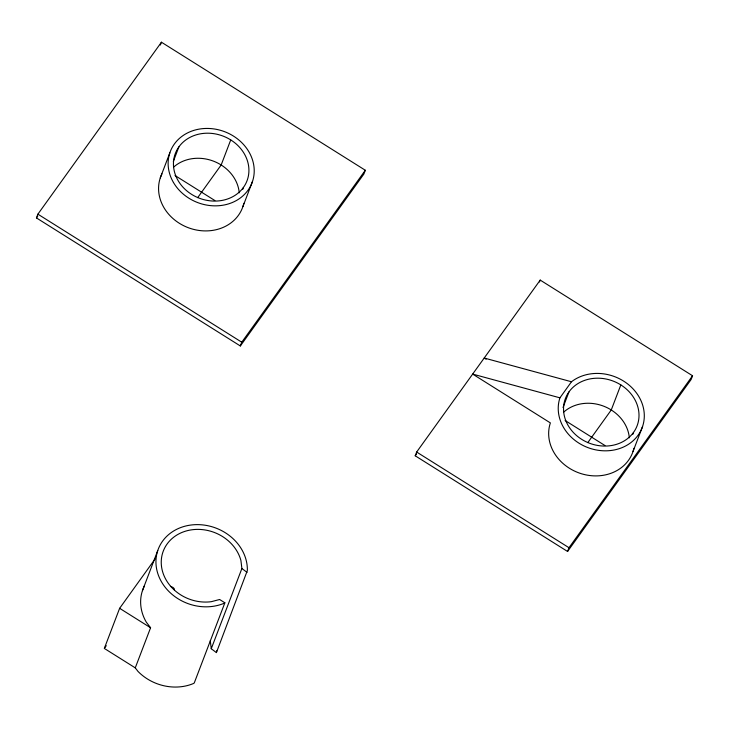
<?xml version="1.0" encoding="UTF-8"?>
<svg xmlns="http://www.w3.org/2000/svg" width="729" height="729" viewBox="0 0 729 729"><rect width="100%" height="100%" fill="white"/><g stroke="black" fill="none" stroke-linecap="round" stroke-linejoin="round"><path stroke-width="1.09" d="M210.271 640.691L211.255 648.737L216.404 652.601L216.723 650.733M216.404 652.601L247.359 570.506A46.456 40.268 20.9 0 0 194.679 524.689A46.456 40.268 20.9 0 0 158.375 575.208A46.456 40.268 20.9 0 0 223.666 603.475L224.869 602.792L219.629 599.502L211.282 601.689A41.07 35.603 20.9 0 1 162.403 570.989A41.07 35.603 20.9 0 1 192.028 529.764A41.07 35.603 20.9 0 1 240.907 560.464L241.891 568.511L211.255 648.737M36.45 217.925L37.89 214.162L161.437 42.209L365.32 170.258L363.889 174.012L240.333 345.965L36.45 217.925L37.78 216.076M160.362 45.034L161.437 42.209M160.271 177.912L169.848 152.844M173.311 161.492L178.897 146.866M230.738 139.913L221.169 164.982L197.687 197.65M242.657 189.504L243.459 187.408A38.355 33.252 20.9 0 0 211.975 133.425A38.355 33.252 20.9 0 0 178.095 180.582A38.355 33.252 20.9 0 0 243.459 187.408M242.939 206.507L252.507 181.43M155.04 559.034L119.629 608.314L104.32 648.427L135.266 667.864L138.018 671.445A46.456 40.268 20.9 0 0 193.03 683.702L194.233 683.018L224.869 602.792M142.447 590.663L157.756 550.55M240.333 345.965L241.764 342.202L365.32 170.258M135.266 667.864L150.584 627.751L146.274 622.119A46.456 40.268 20.9 0 1 144.488 585.806M415.211 455.798L416.651 452.035L540.207 280.091L692.55 375.763L691.11 379.527L567.563 551.47L415.211 455.798L416.541 453.948M539.487 281.968L540.207 280.091M563.007 407.52L568.985 391.856M620.835 384.903L611.257 409.971L587.784 442.64M567.563 551.47L568.994 547.716L692.55 375.763M632.754 434.484L633.547 432.397A38.355 33.252 20.9 0 0 602.072 378.415A38.355 33.252 20.9 0 0 568.183 425.563A38.355 33.252 20.9 0 0 633.547 432.397M633.027 451.488L642.604 426.419M104.967 647.516L106.279 645.684M559.936 397.834L571.481 381.759A43.74 37.917 20.9 0 1 640.654 399.957A43.74 37.917 20.9 0 1 604.113 450.814A43.74 37.917 20.9 0 1 559.936 397.834L472.656 374.095L550.368 422.902A43.74 37.917 20.9 0 0 581.487 473.759A43.74 37.917 20.9 0 0 633.911 448.308M170.422 586.353L172.928 587.392L174.195 588.576L174.286 589.87M571.481 381.759L484.202 358.03L486.125 359.233M175.015 175.516L214.9 200.557M565.112 420.496L604.988 445.547M37.89 214.162L241.764 342.202M416.651 452.035L568.994 547.716M119.629 608.314L150.584 627.751M241.891 568.511L247.04 572.374M243.823 203.327A43.74 37.917 20.9 0 1 188.984 227.967A43.74 37.917 20.9 0 1 161.947 173.839M173.766 167.005A38.355 33.252 20.9 0 1 213.916 161.319A38.355 33.252 20.9 0 1 239.24 192.839M563.854 411.994A38.355 33.252 20.9 0 1 604.013 406.308A38.355 33.252 20.9 0 1 629.327 437.819M173.447 182.469A43.74 37.917 20.9 0 0 247.988 190.26A43.74 37.917 20.9 0 0 212.093 128.696A43.74 37.917 20.9 0 0 173.447 182.469"/></g></svg>
